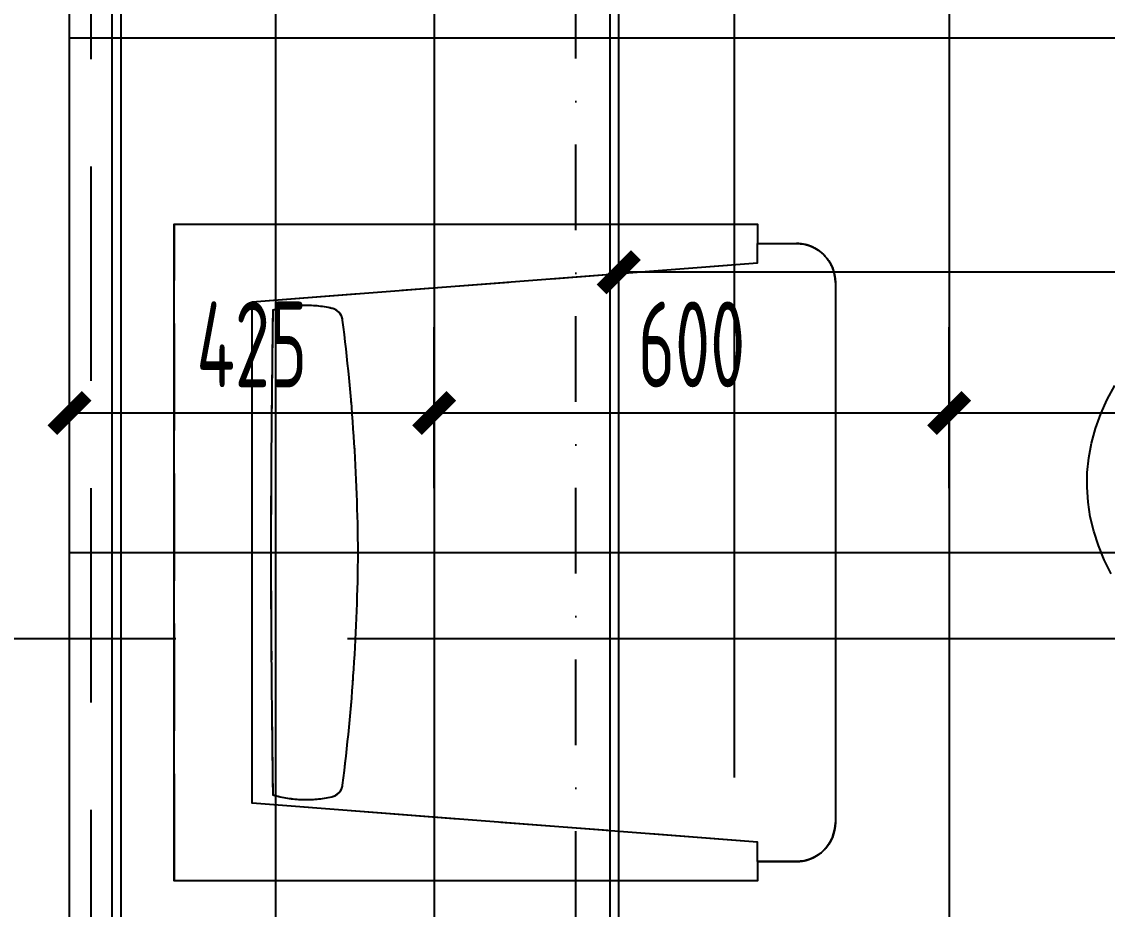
# Model space of a CAD drawing. Header units: millimetres. Extents: x -187744 to 2148, y -49419 to 6550.
# Drawn here: x -8996 to -7731, y -13827 to -12793 of the extents above; entities that cross this region are included whole.
import ezdxf
from ezdxf.enums import TextEntityAlignment as Align

# ---------------------------------------------------------------- set-up
doc = ezdxf.new("R2010")
doc.units = ezdxf.units.MM
doc.header["$LTSCALE"] = 1000
doc.header["$MEASUREMENT"] = 0
doc.set_wipeout_variables(frame=1)
for name, pattern in [('DASH', [0.35, 0.25, -0.1]), ('DASHDOT', [1, 0.5, -0.25, 0, -0.25]), ('DASHED2', [0.375, 0.25, -0.125]), ('M-CENTER', [1.8, 1.2, -0.2, 0.2, -0.2])]:
    doc.linetypes.add(name, pattern=pattern)
doc.layers.get('Defpoints').update_dxf_attribs({"color": 136})
for name, color, linetype in [('0w-梁1', 4, 'DASHED2'), ('AXIS_TEXT', 50, 'Continuous'), ('B1建筑尺寸', 7, 'Continuous'), ('BS-FURN', 250, 'DASH'), ('DOOR', 60, 'Continuous'), ('DOTE', 138, 'M-CENTER'), ('FC-DIM-1', 50, 'Continuous'), ('FC-FLOOR', 138, 'Continuous'), ('FF-FURN', 51, 'Continuous'), ('RC-DIM-2', 50, 'Continuous'), ('RC-FIN', 30, 'Continuous')]:
    doc.layers.add(name, color=color, linetype=linetype)
doc.styles.add('COMPLEX', font='COMPLEX')
doc.styles.add('H-DIM', font='archs.shx', dxfattribs={"width": 0.7})
doc.dimstyles.new('H_DIM_1', dxfattribs={"dimscale": 0, "dimtxt": 2.5, "dimasz": 0.8, "dimexe": 2, "dimexo": 1.5, "dimgap": 0.6, "dimtad": 1, "dimdec": 0, "dimzin": 12, "dimdsep": 46, "dimtxsty": 'H-DIM', "dimblk": 'ARCHTICK', "dimcen": 0.125, "dimclrd": 44, "dimclre": 44, "dimclrt": 50, "dimadec": 0, "dimazin": 0, "dimtfac": 1, "dimtdec": 0, "dimtix": 1, "dimtmove": 2, "dimatfit": 3, "dimldrblk": 'ARCHTICK', "dimfxl": 1, "dimtvp": 1, "dimtolj": 1, "dimtzin": 0, "dimarcsym": 0})

# ---------------------------------------------------------------- blocks, each defined once
blk = doc.blocks.new('做成ACAD TuKuai0303')
at = {"linetype": 'Continuous'}
blk.add_lwpolyline([(115.34, 106.49), (115.34, 76.4), (115.34, 106.49), (100.3, 106.49), (100.3, 557.77), (608.74, 557.77), (608.74, 106.49), (593.69, 106.49), (593.69, 76.4, -0.414214), (563.61, 46.32), (145.43, 46.32, -0.414214), (115.34, 76.4, 0.414214), (145.43, 46.32)], format="xyb", dxfattribs=at)
blk.add_lwpolyline([(115.34, 106.49), (130.38, 106.49), (160.47, 497.6), (354.52, 497.6), (548.57, 497.6), (578.65, 106.49), (593.69, 106.49)], dxfattribs=at)
at = {"color": 57, "linetype": 'Continuous'}
blk.add_lwpolyline([(354.52, 415.57, 0.029678), (534.48, 427.52, 0.310462), (543.53, 435.87, 0.12873), (542.05, 481.52, 0.003659), (354.52, 483.07, 0.003659), (166.99, 481.52, 0.12873), (165.5, 435.87, 0.310462), (174.55, 427.52, 0.029678)], format="xyb", close=True, dxfattribs=at)
blk = doc.blocks.new('QBLOCK2019073115112111')
at = {"layer": 'DOTE'}
for p, q in [((-2492.1, -4386.9), (-2492.1, 4572.4)), ((-6542.9, -2424.9), (6625.8, -2424.9))]:
    blk.add_line(p, q, dxfattribs=at)
at = {"layer": 'AXIS_TEXT', "style": 'COMPLEX', "width": 1.041667}
for p, p2 in [((-5892.1, 5527.8), (-5692.1, 5527.8)), ((-5892.1, 5527.8), (-5692.1, 5527.8)), ((-5192.1, 5527.8), (-4992.1, 5527.8)), ((-5192.1, 5527.8), (-4992.1, 5527.8)), ((-3492.1, 5527.8), (-3292.1, 5527.8)), ((-3492.1, 5527.8), (-3292.1, 5527.8)), ((-2592.1, 5527.8), (-2392.1, 5527.8)), ((-2592.1, 5527.8), (-2392.1, 5527.8)), ((-192.1, 5527.8), (7.9, 5527.8)), ((-192.1, 5527.8), (7.9, 5527.8)), ((2707.9, 5527.8), (2907.9, 5527.8)), ((2707.9, 5527.8), (2907.9, 5527.8)), ((4507.9, 5527.8), (4707.9, 5527.8)), ((4507.9, 5527.8), (4707.9, 5527.8)), ((5507.9, 5527.8), (5707.9, 5527.8)), ((5507.9, 5527.8), (5707.9, 5527.8)), ((-7660.5, 3713.1), (-7460.5, 3713.1)), ((-7660.5, 3713.1), (-7460.5, 3713.1)), ((7521.1, 3713.1), (7521.6, 3713.1)), ((7521.1, 3713.1), (7521.6, 3713.1)), ((-7660.5, 2463.1), (-7460.5, 2463.1)), ((-7660.5, 2463.1), (-7460.5, 2463.1)), ((7521.1, 2463.1), (7521.6, 2463.1)), ((7521.1, 2463.1), (7521.6, 2463.1)), ((-7660.5, 1413.1), (-7460.5, 1413.1)), ((-7660.5, 1413.1), (-7460.5, 1413.1)), ((7521.1, 1413.1), (7521.6, 1413.1)), ((7521.1, 1413.1), (7521.6, 1413.1)), ((-7660.5, 263.1), (-7460.5, 263.1)), ((-7660.5, 263.1), (-7460.5, 263.1)), ((7521.1, 263.1), (7521.6, 263.1)), ((7521.1, 263.1), (7521.6, 263.1)), ((-7660.5, -736.9), (-7460.5, -736.9)), ((-7660.5, -736.9), (-7460.5, -736.9)), ((7521.1, -736.9), (7521.6, -736.9)), ((7521.1, -736.9), (7521.6, -736.9)), ((-7660.5, -1436.9), (-7460.5, -1436.9)), ((-7660.5, -1436.9), (-7460.5, -1436.9)), ((7521.1, -1436.9), (7521.6, -1436.9)), ((7521.1, -1436.9), (7521.6, -1436.9)), ((-7660.5, -2536.9), (-7460.5, -2536.9)), ((-7660.5, -2536.9), (-7460.5, -2536.9)), ((7521.1, -2536.9), (7521.6, -2536.9)), ((7521.1, -2536.9), (7521.6, -2536.9)), ((-7660.5, -4136.9), (-7460.5, -4136.9)), ((-7660.5, -4136.9), (-7460.5, -4136.9)), ((7521.1, -4136.9), (7521.6, -4136.9)), ((7521.1, -4136.9), (7521.6, -4136.9)), ((-5892.1, -5349.9), (-5891.6, -5349.9)), ((-5892.1, -5349.9), (-5891.6, -5349.9)), ((-5192.1, -5349.9), (-5191.6, -5349.9)), ((-5192.1, -5349.9), (-5191.6, -5349.9)), ((-3492.1, -5351.1), (-3491.6, -5351.1)), ((-3492.1, -5351.1), (-3491.6, -5351.1)), ((-2592.1, -5349.9), (-2591.6, -5349.9)), ((-2592.1, -5349.9), (-2591.6, -5349.9)), ((-192.1, -5349.9), (-191.6, -5349.9)), ((-192.1, -5349.9), (-191.6, -5349.9)), ((2707.9, -5349.9), (2708.4, -5349.9)), ((2707.9, -5349.9), (2708.4, -5349.9)), ((4507.9, -5349.9), (4508.4, -5349.9)), ((4507.9, -5349.9), (4508.4, -5349.9)), ((5507.9, -5349.9), (5508.4, -5349.9)), ((5507.9, -5349.9), (5508.4, -5349.9))]:
    blk.add_attdef('A', text='', height=224, dxfattribs=at).set_placement(p, p2, align=Align.FIT)
blk = doc.blocks.new('_ArchTick')
at = {"color": 0, "linetype": 'ByBlock', "const_width": 0.4}
blk.add_lwpolyline([(-0.5, -0.5), (0.5, 0.5)], dxfattribs=at)
blk = doc.blocks.new('*D118')
at = {"layer": 'Defpoints', "color": 0, "linetype": 'ByBlock', "transparency": 16777216}
for p in [(-8300.4, -13084.8), (-8300.4, -13411.5), (-6640.4, -13411.5)]:
    blk.add_point(p, dxfattribs=at)
at = {"layer": 'RC-DIM-2', "color": 44, "linetype": 'ByBlock', "lineweight": -2, "transparency": 16777216}
for p, q in [((-8300.4, -13336.5), (-8300.4, -12984.8)), ((-6640.4, -13336.5), (-6640.4, -12984.8)), ((-6640.4, -13084.8), (-8300.4, -13084.8))]:
    blk.add_line(p, q, dxfattribs=at)
at = {"layer": 'RC-DIM-2', "color": 44, "linetype": 'ByBlock', "lineweight": -2, "transparency": 16777216, "xscale": 40.00000000000002, "yscale": 40.00000000000002, "zscale": 40.00000000000002, "rotation": 180}
blk.add_blockref('_ArchTick', (-8300.4, -13084.8), dxfattribs=at)
at = {"layer": 'RC-DIM-2', "color": 44, "linetype": 'ByBlock', "lineweight": -2, "transparency": 16777216, "xscale": 40.00000000000002, "yscale": 40.00000000000002, "zscale": 40.00000000000002}
blk.add_blockref('_ArchTick', (-6640.4, -13084.8), dxfattribs=at)
at = {"layer": 'RC-DIM-2', "color": 50, "linetype": 'ByBlock', "transparency": 16777216, "insert": (-7470.4, -13017.3), "char_height": 75, "attachment_point": 5, "style": 'H-DIM'}
blk.add_mtext('\\A1;1660', dxfattribs=at)
blk = doc.blocks.new('*D156')
at = {"layer": 'Defpoints', "color": 0, "transparency": 16777216}
for p in [(-8940.4, -13248.8), (-8940.4, -13411.5, 0), (-8515.4, -13411.5)]:
    blk.add_point(p, dxfattribs=at)
at = {"layer": 'FC-DIM-1', "color": 44, "lineweight": -2, "transparency": 16777216}
for p, q in [((-8940.4, -13336.5), (-8940.4, -13148.8)), ((-8515.4, -13336.5), (-8515.4, -13148.8)), ((-8515.4, -13248.8), (-8940.4, -13248.8))]:
    blk.add_line(p, q, dxfattribs=at)
at = {"layer": 'FC-DIM-1', "color": 44, "lineweight": -2, "transparency": 16777216, "xscale": 40.00000000000002, "yscale": 40.00000000000002, "zscale": 40.00000000000002, "rotation": 180}
blk.add_blockref('_ArchTick', (-8940.4, -13248.8), dxfattribs=at)
at = {"layer": 'FC-DIM-1', "color": 44, "lineweight": -2, "transparency": 16777216, "xscale": 40.00000000000002, "yscale": 40.00000000000002, "zscale": 40.00000000000002}
blk.add_blockref('_ArchTick', (-8515.4, -13248.8), dxfattribs=at)
at = {"layer": 'FC-DIM-1', "color": 50, "transparency": 16777216, "insert": (-8727.9, -13168.8), "char_height": 100, "attachment_point": 5, "style": 'H-DIM'}
blk.add_mtext('\\A1;425', dxfattribs=at)
blk = doc.blocks.new('liang00000000')
at = {"layer": '0w-梁1', "linetype": 'DASHED2'}
blk.add_line((4069398.2, -1398305.3), (4069398.2, -1400705.3), dxfattribs=at)
blk = doc.blocks.new('*D352')
at = {"layer": 'Defpoints', "color": 0, "transparency": 16777216}
for p in [(-7915.4, -13248.8), (-7915.4, -13411.5), (-7315.4, -13411.5)]:
    blk.add_point(p, dxfattribs=at)
at = {"layer": 'FC-DIM-1', "color": 44, "lineweight": -2, "transparency": 16777216}
for p, q in [((-7915.4, -13336.5), (-7915.4, -13148.8)), ((-7315.4, -13336.5), (-7315.4, -13148.8)), ((-7315.4, -13248.8), (-7915.4, -13248.8))]:
    blk.add_line(p, q, dxfattribs=at)
at = {"layer": 'FC-DIM-1', "color": 44, "lineweight": -2, "transparency": 16777216, "xscale": 40.00000000000002, "yscale": 40.00000000000002, "zscale": 40.00000000000002, "rotation": 180}
blk.add_blockref('_ArchTick', (-7915.4, -13248.8), dxfattribs=at)
at = {"layer": 'FC-DIM-1', "color": 44, "lineweight": -2, "transparency": 16777216, "xscale": 40.00000000000002, "yscale": 40.00000000000002, "zscale": 40.00000000000002}
blk.add_blockref('_ArchTick', (-7315.4, -13248.8), dxfattribs=at)
at = {"layer": 'FC-DIM-1', "color": 50, "transparency": 16777216, "insert": (-7615.4, -13168.8), "char_height": 100, "attachment_point": 5, "style": 'H-DIM'}
blk.add_mtext('\\A1;600', dxfattribs=at)
blk = doc.blocks.new('*D353')
at = {"layer": 'Defpoints', "color": 0, "transparency": 16777216}
for p in [(-8515.4, -13248.8), (-8515.4, -13411.5), (-7915.4, -13411.5)]:
    blk.add_point(p, dxfattribs=at)
at = {"layer": 'FC-DIM-1', "color": 44, "lineweight": -2, "transparency": 16777216}
for p, q in [((-8515.4, -13336.5), (-8515.4, -13148.8)), ((-7915.4, -13336.5), (-7915.4, -13148.8)), ((-7915.4, -13248.8), (-8515.4, -13248.8))]:
    blk.add_line(p, q, dxfattribs=at)
at = {"layer": 'FC-DIM-1', "color": 44, "lineweight": -2, "transparency": 16777216, "xscale": 40.00000000000002, "yscale": 40.00000000000002, "zscale": 40.00000000000002, "rotation": 180}
blk.add_blockref('_ArchTick', (-8515.4, -13248.8), dxfattribs=at)
at = {"layer": 'FC-DIM-1', "color": 44, "lineweight": -2, "transparency": 16777216, "xscale": 40.00000000000002, "yscale": 40.00000000000002, "zscale": 40.00000000000002}
blk.add_blockref('_ArchTick', (-7915.4, -13248.8), dxfattribs=at)
at = {"layer": 'FC-DIM-1', "color": 50, "transparency": 16777216, "insert": (-8215.4, -13168.8), "char_height": 100, "attachment_point": 5, "style": 'H-DIM'}
blk.add_mtext('\\A1;600', dxfattribs=at)
blk = doc.blocks.new('A$C5A535B59')
at = {"layer": 'BS-FURN', "ltscale": 0.5}
blk.add_lwpolyline([(522, 1089.5), (567.3, 1089.5), (522, 1089.5), (522, 1066.8), (-157.6, 1066.8), (-157.6, 1832.5), (522, 1832.5), (522, 1809.8), (567.3, 1809.8, -0.414214), (612.6, 1764.5), (612.6, 1134.8, -0.414214), (567.3, 1089.5, 0.414214), (612.6, 1134.8)], format="xyb", dxfattribs=at)
blk.add_lwpolyline([(522, 1089.5), (522, 1112.1), (-67, 1157.4), (-67, 1449.6), (-67, 1741.9), (522, 1787.2), (522, 1809.8)], dxfattribs=at)
blk.add_lwpolyline([(56.5, 1449.6, 0.029678), (38.5, 1720.7, 0.310462), (25.9, 1734.3, 0.12873), (-42.8, 1732, 0.003659), (-45.1, 1449.6, 0.003659), (-42.8, 1167.2, 0.12873), (25.9, 1165, 0.310462), (38.5, 1178.6, 0.029678)], format="xyb", close=True, dxfattribs=at)
blk.add_polyline3d([(934.1, 1424.7, 0), (925.9, 1441.1, 0), (919, 1457.7, 0), (913.6, 1474.5, 0), (909.6, 1491.4, 0), (907, 1508.5, 0), (905.8, 1525.7, 0), (906.1, 1542.9, 0), (907.9, 1560, 0), (911.1, 1577.2, 0), (915.7, 1594.2, 0), (921.8, 1611.2, 0), (929.2, 1627.9, 0), (938.1, 1644.4, 0)], dxfattribs=at)

msp = doc.modelspace()

# ---------------------------------------------------------------- block references
at = {"layer": 'BS-FURN'}
msp.add_blockref('A$C5A535B59', (-8660.5, -14861.1), dxfattribs=at)

# ---------------------------------------------------------------- next in the draw order: linework, layer by layer
at = {"layer": 'DOOR', "color": 8, "linetype": 'DASH', "ltscale": 200}
msp.add_line((-8880.4, -12231.5), (-8880.4, -14591.5), dxfattribs=at)
at = {"layer": 'FC-FLOOR'}
for p, q in [((-7915.4, -11836.5), (-7915.4, -14986.5)), ((-8940.4, -14591.5, 0), (-8940.4, -12231.5, 0)), ((-8940.4, -12811.5, 0), (-3290.4, -12811.5, 0))]:
    msp.add_line(p, q, dxfattribs=at)
at = {"layer": 'RC-FIN'}
msp.add_line((-8890.4, -14591.5), (-8890.4, -12231.5), dxfattribs=at)

# ---------------------------------------------------------------- next in the draw order: block references
at = {"layer": 'FF-FURN', "linetype": 'Continuous', "xscale": 1.505928853759542, "yscale": 1.505928853759542, "zscale": 1.505928853759542, "rotation": 90}
msp.add_blockref('做成ACAD TuKuai0303', (-7978.2, -13945.3), dxfattribs=at)

# ---------------------------------------------------------------- next in the draw order: dimensions: what is measured, and where the dimension line sits
at = {"layer": 'FC-DIM-1'}
dim = msp.add_linear_dim(base=(-7915.4, -13248.8), p1=(-7315.4, -13411.5), p2=(-7915.4, -13411.5), dimstyle='H_DIM_1', override={"dimscale": 50, "dimtxt": 2}, dxfattribs=at)
dim.commit()
dim.dimension.update_dxf_attribs({"geometry": '*D352', "text_midpoint": (-7615.4, -13168.8)})

# ---------------------------------------------------------------- next in the draw order: linework, layer by layer
at = {"layer": 'FC-FLOOR'}
for p, q in [((-8515.4, -11836.5), (-8515.4, -14986.5)), ((-8940.4, -13411.5, 0), (-3290.4, -13411.5, 0))]:
    msp.add_line(p, q, dxfattribs=at)
at = {"layer": 'RC-FIN'}
msp.add_line((-8700.4, -11836.5), (-8700.4, -14986.5), dxfattribs=at)
at = {"layer": 'RC-FIN', "color": 2, "linetype": 'DASHDOT', "ltscale": 0.2, "elevation": 0}
msp.add_lwpolyline([(-3640.4, -14636.5), (-8350.4, -14636.5), (-8350.4, -12186.5), (-3640.4, -12186.5)], close=True, dxfattribs=at)
at = {"layer": 'RC-FIN', "color": 138, "elevation": 0}
msp.add_lwpolyline([(-3680.4, -14596.5), (-8310.4, -14596.5), (-8310.4, -12226.5), (-3680.4, -12226.5)], close=True, dxfattribs=at)
at = {"layer": 'RC-FIN', "elevation": 0}
msp.add_lwpolyline([(-3690.4, -14586.5), (-8300.4, -14586.5), (-8300.4, -12236.5), (-3690.4, -12236.5)], close=True, dxfattribs=at)

# ---------------------------------------------------------------- next in the draw order: block references
at = {"layer": '0w-梁1'}
msp.add_blockref('liang00000000', (-4078313.6, 1386093.9), dxfattribs=at)
at = {"layer": 'B1建筑尺寸', "linetype": 'Continuous'}
msp.add_blockref('QBLOCK2019073115112111', (-5673.3, -11086.6), dxfattribs=at)

# ---------------------------------------------------------------- next in the draw order: dimensions: what is measured, and where the dimension line sits
at = {"layer": 'FC-DIM-1'}
for base, p1, p2, picture, middle in [((-8940.4, -13248.8), (-8515.4, -13411.5), (-8940.4, -13411.5, 0), '*D156', (-8727.9, -13168.8)), ((-8515.4, -13248.8), (-7915.4, -13411.5), (-8515.4, -13411.5), '*D353', (-8215.4, -13168.8))]:
    dim = msp.add_linear_dim(base=base, p1=p1, p2=p2, dimstyle='H_DIM_1', override={"dimscale": 50, "dimtxt": 2}, dxfattribs=at)
    dim.commit()
    dim.dimension.update_dxf_attribs({"geometry": picture, "text_midpoint": middle})
at = {"layer": 'RC-DIM-2', "linetype": 'ByBlock'}
dim = msp.add_linear_dim(base=(-8300.4, -13084.8), p1=(-6640.4, -13411.5), p2=(-8300.4, -13411.5), dimstyle='H_DIM_1', override={"dimscale": 50, "dimtxt": 1.5}, dxfattribs=at)
dim.commit()
dim.dimension.update_dxf_attribs({"geometry": '*D118', "text_midpoint": (-7470.4, -13017.3)})

doc.saveas('drawing.dxf')
